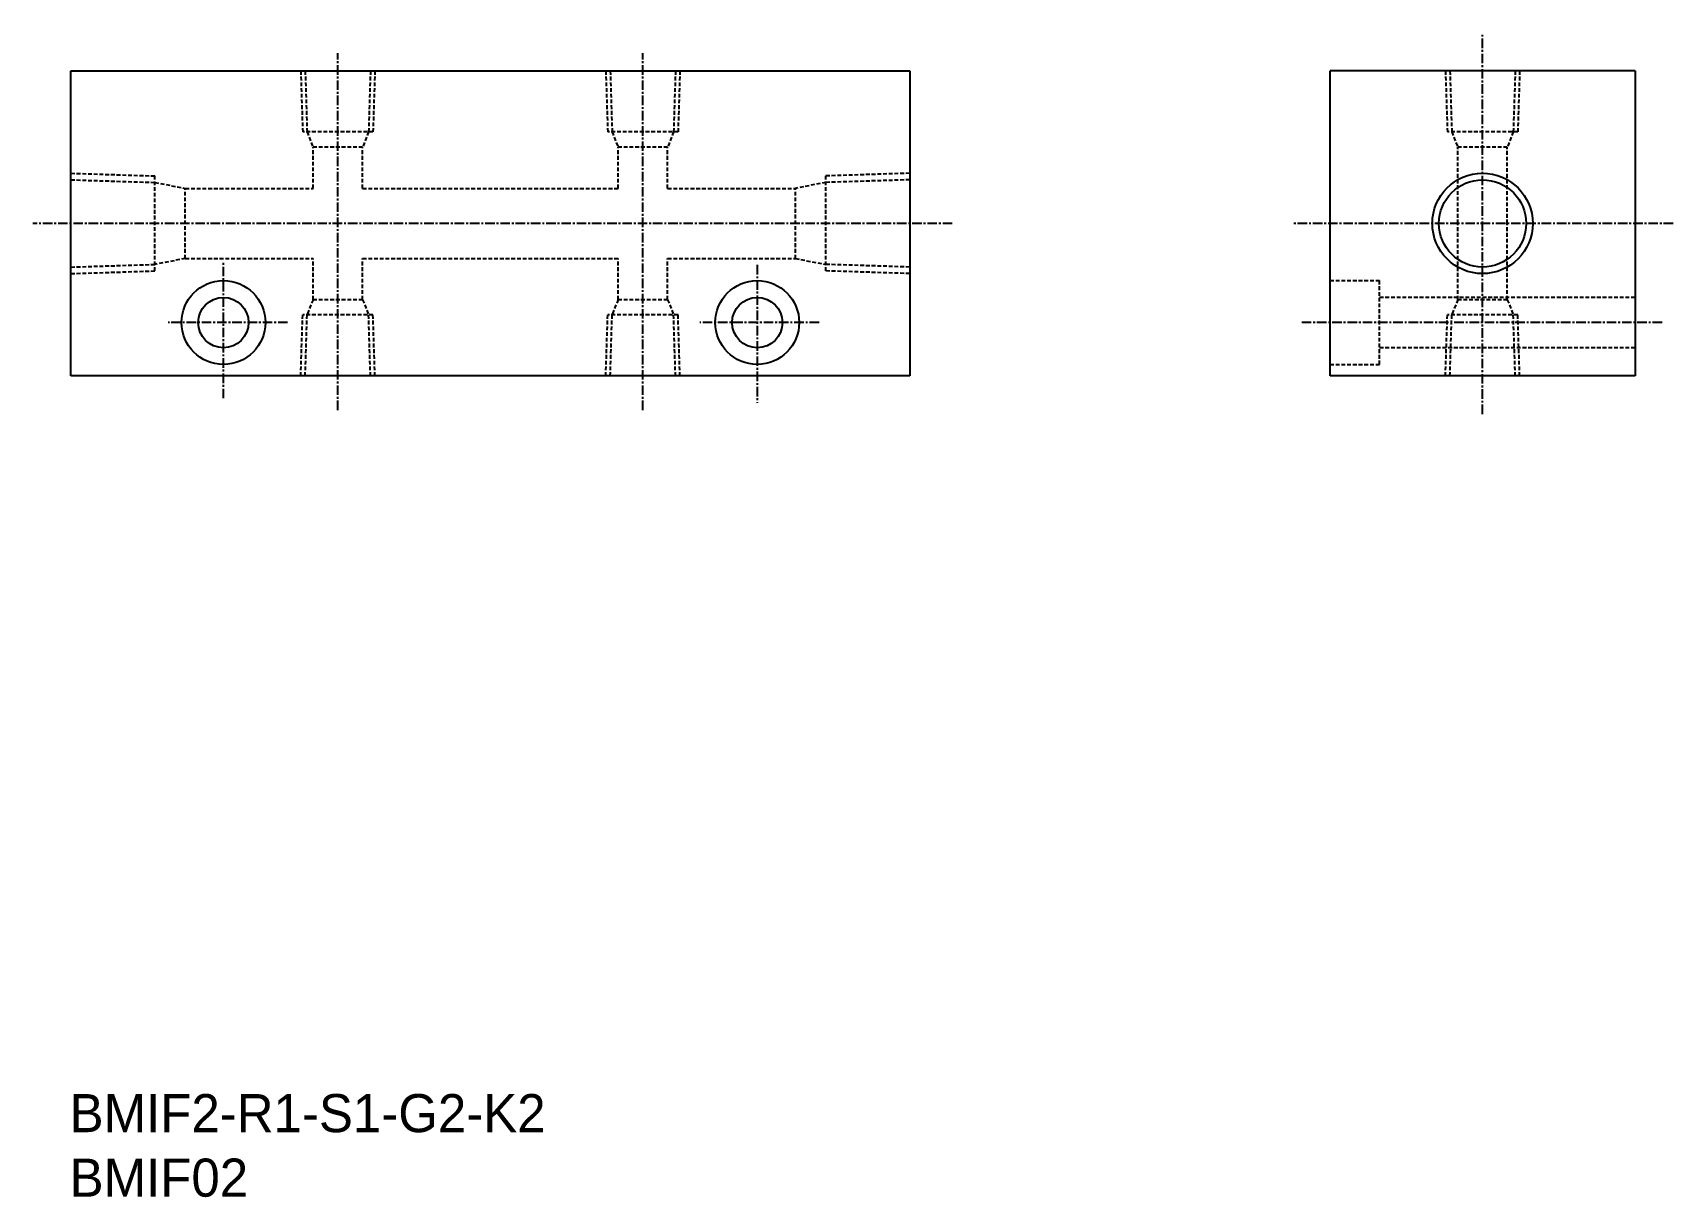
# Model space of a CAD drawing. Extents: x 646 to 861, y 2025 to 2177.
import ezdxf

# ---------------------------------------------------------------- set-up
doc = ezdxf.new("R2010")
doc.units = 0
doc.linetypes.add('CENTER', pattern=[2, 1.25, -0.25, 0.25, -0.25])
doc.linetypes.add('DASHED', pattern=[0.75, 0.5, -0.25])
doc.layers.get('0').update_dxf_attribs({"linetype": 'CONTINUOUS'})
doc.layers.add('CENTER', color=1, linetype='CENTER')

msp = doc.modelspace()

# ---------------------------------------------------------------- linework, layer by layer
at = {"color": 7, "linetype": 'CONTINUOUS'}
for p, q in [((650.75, 2172.29), (760.75, 2172.29)), ((650.75, 2132.29), (650.75, 2172.29)), ((760.75, 2172.29), (760.75, 2132.29)), ((855.86, 2172.29), (815.86, 2172.29)), ((815.86, 2132.29), (815.86, 2172.29)), ((855.86, 2172.29), (855.86, 2132.29)), ((760.75, 2132.29), (650.75, 2132.29)), ((855.86, 2132.29), (815.86, 2132.29))]:
    msp.add_line(p, q, dxfattribs=at)
at = {"color": 3, "linetype": 'DASHED'}
for p, q in [((680.89, 2172.29), (681.14, 2164.29)), ((681.47, 2172.29), (681.72, 2164.29)), ((690.03, 2172.29), (689.78, 2164.29)), ((690.61, 2172.29), (690.36, 2164.29)), ((720.89, 2172.29), (721.14, 2164.29)), ((721.47, 2172.29), (721.72, 2164.29)), ((730.03, 2172.29), (729.78, 2164.29)), ((730.61, 2172.29), (730.36, 2164.29)), ((831, 2172.29), (831.25, 2164.29)), ((831.58, 2172.29), (831.83, 2164.29)), ((840.15, 2172.29), (839.89, 2164.29)), ((840.73, 2172.29), (840.48, 2164.29)), ((690.36, 2164.29), (681.14, 2164.29)), ((681.72, 2164.29), (682.5, 2162.29)), ((689.78, 2164.29), (689, 2162.29)), ((730.36, 2164.29), (721.14, 2164.29)), ((721.72, 2164.29), (722.5, 2162.29)), ((729.78, 2164.29), (729, 2162.29)), ((840.48, 2164.29), (831.25, 2164.29)), ((831.83, 2164.29), (832.61, 2162.29)), ((839.89, 2164.29), (839.11, 2162.29)), ((689, 2162.29), (682.5, 2162.29)), ((682.5, 2156.89), (682.5, 2162.29)), ((689, 2156.89), (689, 2162.29)), ((729, 2162.29), (722.5, 2162.29)), ((722.5, 2156.89), (722.5, 2162.29)), ((729, 2156.89), (729, 2162.29)), ((839.11, 2162.29), (832.61, 2162.29)), ((832.61, 2152.29), (832.61, 2162.29)), ((839.11, 2152.29), (839.11, 2162.29)), ((650.75, 2158.87), (661.75, 2158.52)), ((650.75, 2158.01), (661.75, 2157.67)), ((661.75, 2146.06), (661.75, 2158.52)), ((661.75, 2157.67), (665.75, 2156.89)), ((749.75, 2157.67), (745.75, 2156.89)), ((760.75, 2158.87), (749.75, 2158.52)), ((749.75, 2146.06), (749.75, 2158.52)), ((760.75, 2158.01), (749.75, 2157.67)), ((665.75, 2147.69), (665.75, 2156.89)), ((665.75, 2156.89), (682.5, 2156.89)), ((689, 2156.89), (722.5, 2156.89)), ((729, 2156.89), (745.75, 2156.89)), ((745.75, 2147.69), (745.75, 2156.89)), ((832.61, 2142.29), (832.61, 2152.29)), ((839.11, 2142.29), (839.11, 2152.29)), ((650.75, 2146.57), (661.75, 2146.91)), ((665.75, 2147.69), (661.75, 2146.91)), ((665.75, 2147.69), (682.5, 2147.69)), ((682.5, 2142.29), (682.5, 2147.69)), ((689, 2147.69), (722.5, 2147.69)), ((689, 2142.29), (689, 2147.69)), ((722.5, 2142.29), (722.5, 2147.69)), ((729, 2147.69), (745.75, 2147.69)), ((729, 2142.29), (729, 2147.69)), ((745.75, 2147.69), (749.75, 2146.91)), ((760.75, 2146.57), (749.75, 2146.91)), ((650.75, 2145.71), (661.75, 2146.06)), ((760.75, 2145.71), (749.75, 2146.06)), ((815.86, 2144.79), (822.36, 2144.79)), ((822.36, 2133.79), (822.36, 2144.79)), ((855.86, 2142.59), (822.36, 2142.59)), ((682.5, 2142.29), (681.72, 2140.29)), ((689, 2142.29), (682.5, 2142.29)), ((689, 2142.29), (689.78, 2140.29)), ((722.5, 2142.29), (721.72, 2140.29)), ((729, 2142.29), (722.5, 2142.29)), ((729, 2142.29), (729.78, 2140.29)), ((832.61, 2142.29), (831.83, 2140.29)), ((839.11, 2142.29), (832.61, 2142.29)), ((839.11, 2142.29), (839.89, 2140.29)), ((680.89, 2132.29), (681.14, 2140.29)), ((690.36, 2140.29), (681.14, 2140.29)), ((681.47, 2132.29), (681.72, 2140.29)), ((690.03, 2132.29), (689.78, 2140.29)), ((690.61, 2132.29), (690.36, 2140.29)), ((720.89, 2132.29), (721.14, 2140.29)), ((730.36, 2140.29), (721.14, 2140.29)), ((721.47, 2132.29), (721.72, 2140.29)), ((730.03, 2132.29), (729.78, 2140.29)), ((730.61, 2132.29), (730.36, 2140.29)), ((831, 2132.29), (831.25, 2140.29)), ((840.48, 2140.29), (831.25, 2140.29)), ((831.58, 2132.29), (831.83, 2140.29)), ((840.15, 2132.29), (839.89, 2140.29)), ((840.73, 2132.29), (840.48, 2140.29)), ((855.86, 2135.99), (822.36, 2135.99)), ((815.86, 2133.79), (822.36, 2133.79))]:
    msp.add_line(p, q, dxfattribs=at)
for p, q in [((835.86, 2132.29), (835.86, 2132.29)), ((845.86, 2132.29), (845.86, 2132.29))]:
    msp.add_line(p, q)
at = {"color": 3, "linetype": 'CONTINUOUS'}
msp.add_circle((835.86, 2152.29), 6.58, dxfattribs=at)
at = {"color": 7, "linetype": 'CONTINUOUS'}
for centre, radius in [((835.86, 2152.29), 5.72), ((670.75, 2139.29), 5.5), ((740.75, 2139.29), 5.5), ((670.75, 2139.29), 3.3), ((740.75, 2139.29), 3.3)]:
    msp.add_circle(centre, radius, dxfattribs=at)
at = {"layer": 'CENTER', "color": 1, "linetype": 'CENTER'}
for p, q in [((835.86, 2127.29), (835.86, 2177.29)), ((685.75, 2127.8), (685.75, 2174.64)), ((725.75, 2127.8), (725.75, 2174.64)), ((766.32, 2152.29), (645.75, 2152.29)), ((860.86, 2152.29), (810.86, 2152.29)), ((670.75, 2129.36), (670.75, 2147.16)), ((740.75, 2146.85), (740.75, 2128.74)), ((679.16, 2139.29), (663.5, 2139.29)), ((748.85, 2139.29), (733.22, 2139.29)), ((859.4, 2139.29), (811.91, 2139.29))]:
    msp.add_line(p, q, dxfattribs=at)

# ---------------------------------------------------------------- texts
at = {"color": 7, "linetype": 'CONTINUOUS'}
for s, p in [('BMIF2-R1-S1-G2-K2', (650.58, 2033.1)), ('BMIF02', (650.58, 2024.64))]:
    msp.add_text(s, height=5, dxfattribs=at).set_placement(p)

doc.saveas('drawing.dxf')
